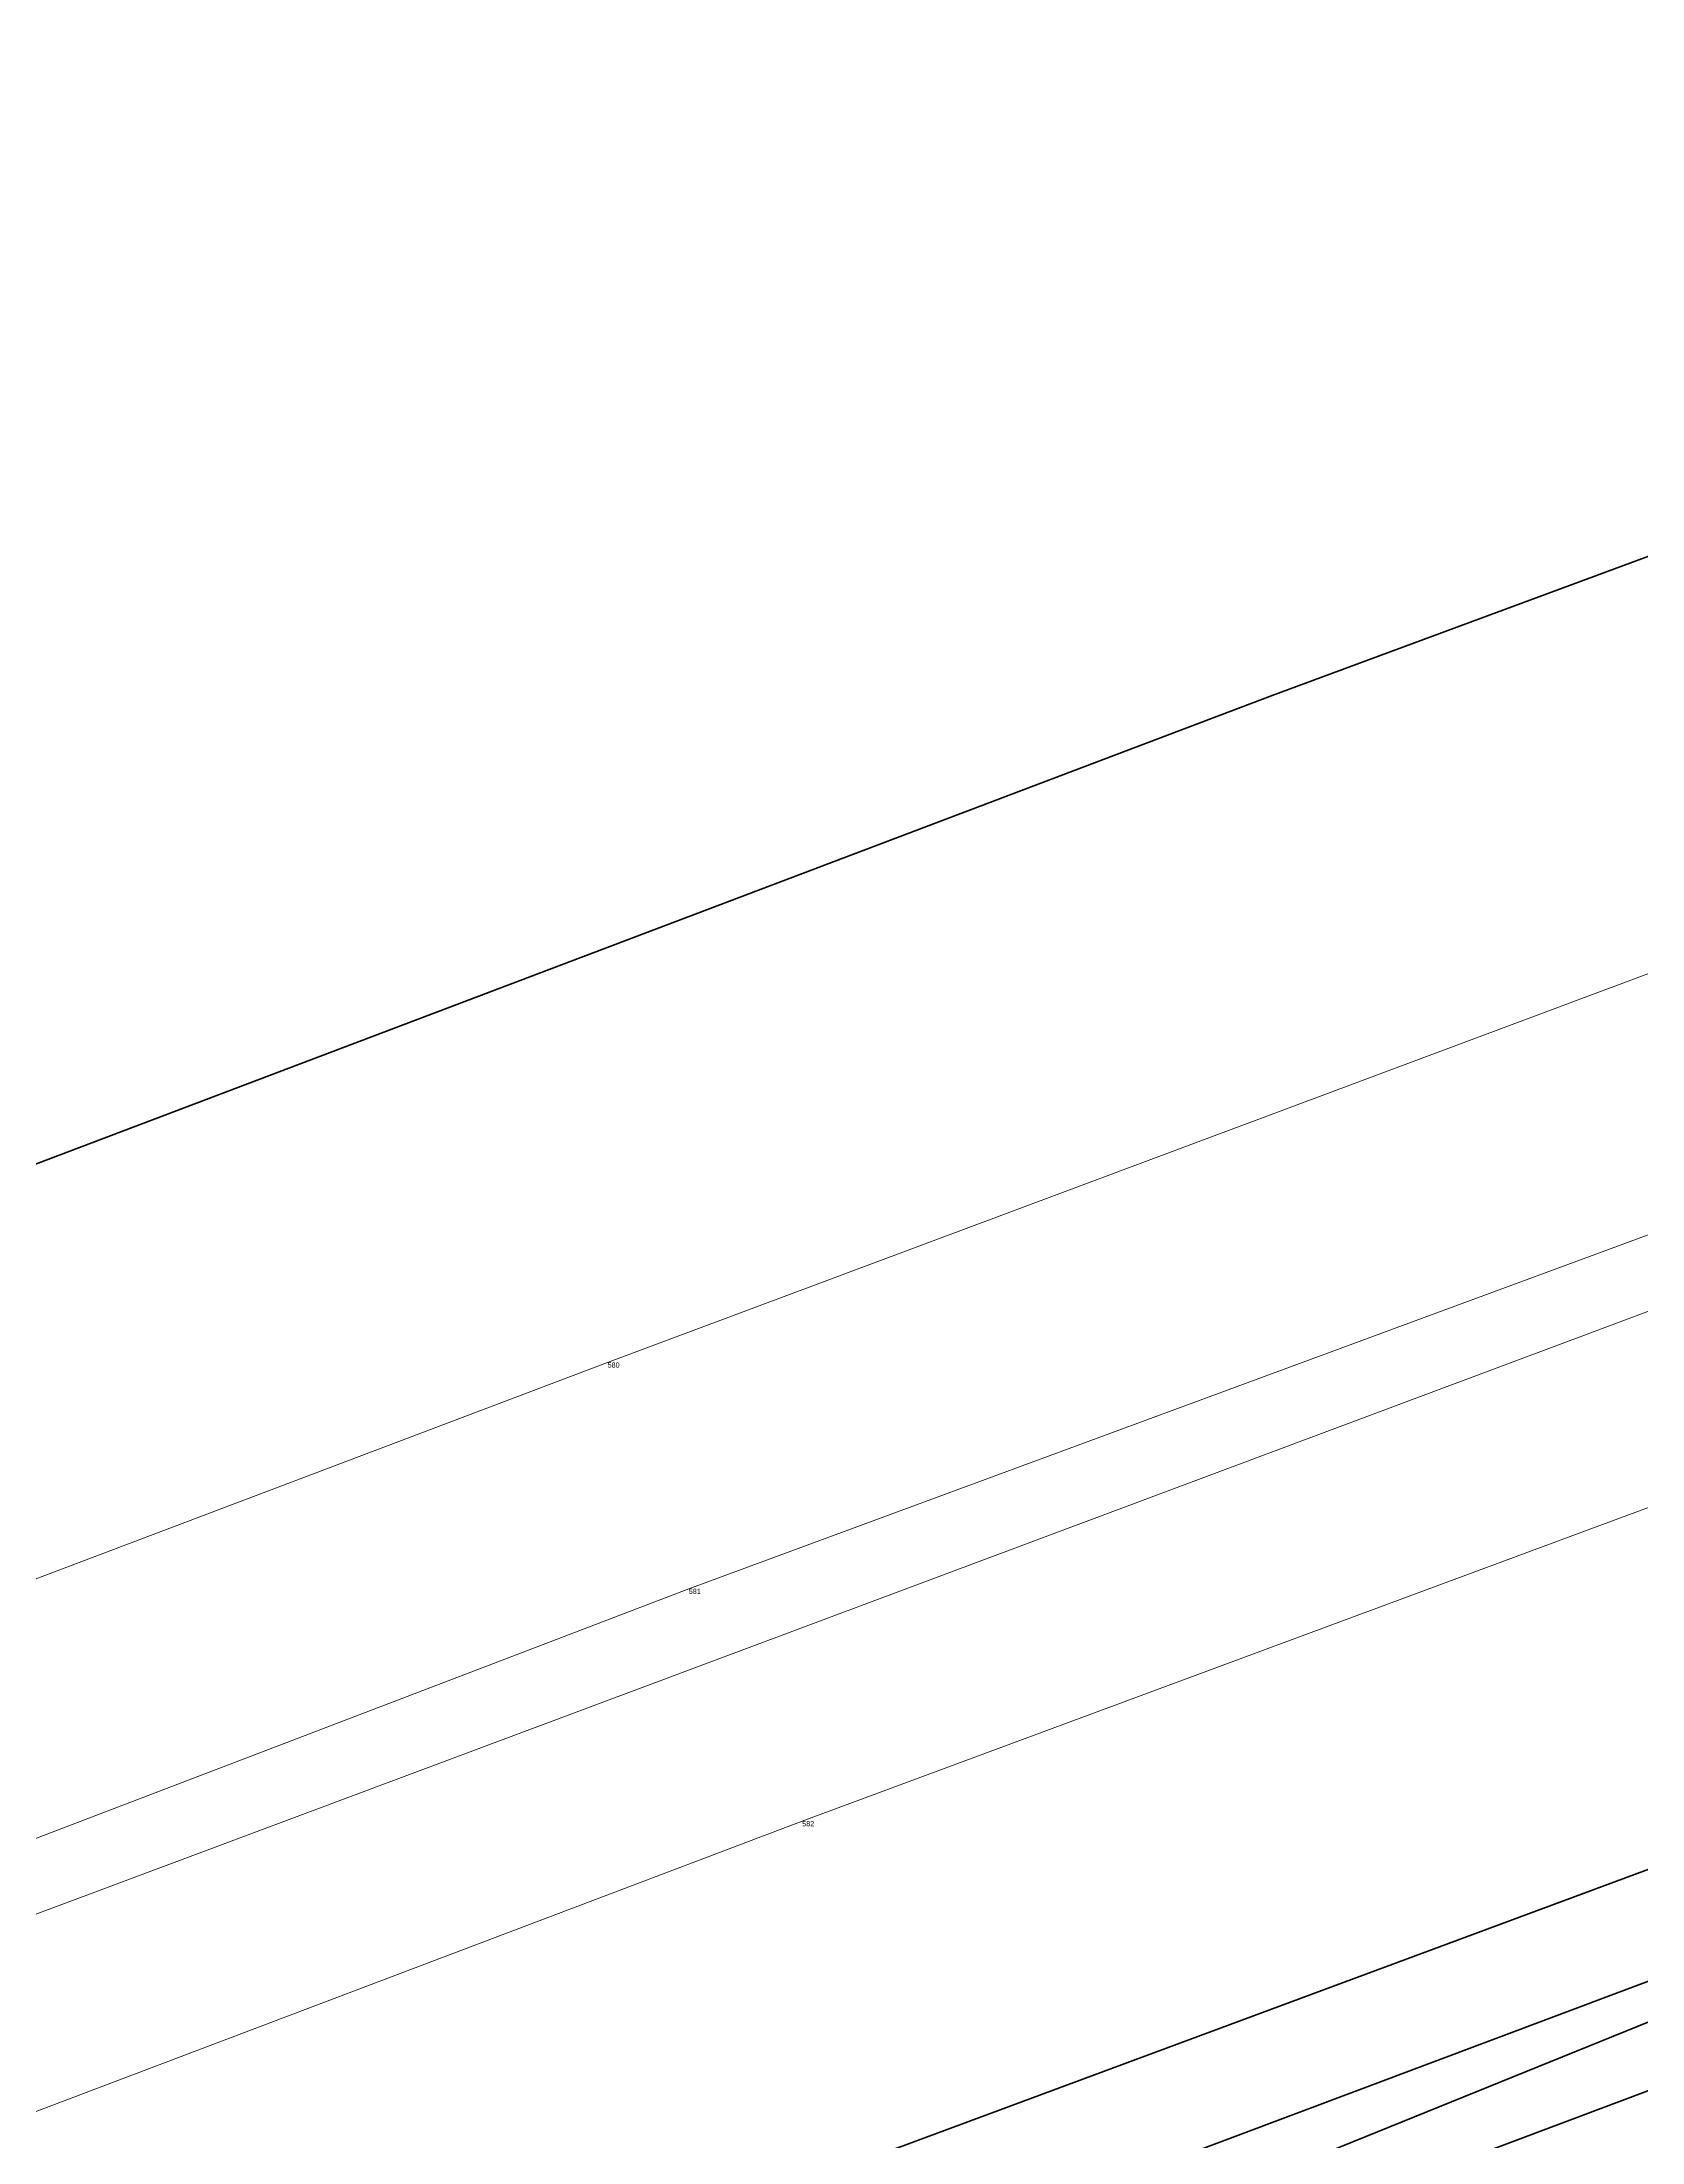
# Model space of a CAD drawing. Header units: metres. Extents: x 245225 to 248406, y 1633796 to 1637634.
# Drawn here: x 245585.8 to 245663.7, y 1637117.4 to 1637219.7 of the extents above; entities that cross this region are included whole.
import ezdxf
from ezdxf.enums import TextEntityAlignment as Align

# ---------------------------------------------------------------- set-up
doc = ezdxf.new("R2010")
doc.units = ezdxf.units.M
doc.header["$MEASUREMENT"] = 0
doc.layers.add('A_revoir_niveau_0', color=7, linetype='Continuous')
doc.layers.add('limites_sections', color=7, linetype='Continuous')
for name, color, linetype, lineweight in [('Emprise', 1, 'Continuous', 30), ('Toponymie', 7, 'Continuous', 30), ('Tracé KMS3', 7, 'Continuous', 0)]:
    doc.layers.add(name, color=color, linetype=linetype, lineweight=lineweight)
doc.layers.add('LIMITES_PARCELLES', color=7, linetype='Continuous', lineweight=0, true_color=0xffffff)
doc.styles.add('Style-Arial', font='arial.ttf')

msp = doc.modelspace()

# ---------------------------------------------------------------- linework, layer by layer
at = {"layer": 'A_revoir_niveau_0', "color": 7, "linetype": 'Continuous', "lineweight": 13, "flags": 128}
for points in [[(246280.422, 1637419.696), (246188.953, 1637381.672), (246140.842, 1637361.814), (246050.359, 1637324.045), (245956.724, 1637285.061), (245888.911, 1637257.199), (245818.867, 1637231.382), (245769.228, 1637213.065), (245701.559, 1637188.314), (245613.345, 1637155.349), (245512.804, 1637117.302)], [(245408.833261, 1637064.596399), (245617.302, 1637144.32), (245705.148, 1637176.756), (245773.663, 1637201.739), (245822.183, 1637219.59), (245892.562, 1637245.511), (245961.684, 1637274.3), (246054.236, 1637312.609), (246146.466, 1637350.878), (246192.693, 1637370.169), (246284.944, 1637408.447)], [(245521.985, 1637094.792), (245622.827, 1637133), (245708.221, 1637164.652), (245778.161, 1637190.411), (245825.955, 1637207.935), (245896.372, 1637233.878), (245966.622, 1637262.874), (246058.697, 1637301.212), (246152.638, 1637340.006), (246197.655, 1637359.097), (246289.647, 1637397.036)]]:
    msp.add_lwpolyline(points, dxfattribs=at)
at = {"layer": 'Emprise', "color": 6, "lineweight": 53, "flags": 128}
for points in [[(245362.141159, 1637080.356279), (245645.720598, 1637187.855917), (245764.440644, 1637231.789652), (245846.022215, 1637262.062927), (245926.871691, 1637293.673412), (245987.02794, 1637318.254066), (246628.867038, 1637585.467352)], [(246654.91678, 1637532.212975), (246503.560804, 1637468.452964), (246339.308489, 1637399.226337), (246174.772275, 1637330.677176), (246009.954973, 1637262.806665), (245959.032933, 1637241.979597), (245949.066174, 1637237.926563), (245901.731898, 1637219.095855), (245867.529774, 1637206.046117), (245837.947546, 1637195.052559), (245785.257592, 1637175.516616), (245666.840907, 1637131.695147), (245404.597902, 1637034.355467), (245407.132846, 1637027.526068), (245386.779172, 1637020.133266)]]:
    msp.add_lwpolyline(points, dxfattribs=at)
at = {"layer": 'limites_parcelles', "color": 1, "linetype": 'Continuous', "lineweight": 40, "flags": 128}
msp.add_lwpolyline([(246242.36, 1637357.731), (246325.071, 1637170.444), (245511.13, 1636788.23), (245429.275, 1637028.013), (246242.360078, 1637357.730823)], close=True, dxfattribs=at)
at = {"layer": 'limites_parcelles', "color": 7, "lineweight": 0}
msp.add_3dface([(245608.960947, 1637092.26924), (245711.878548, 1637131.101796), (245722.469245, 1637103.033359), (245619.551644, 1637064.200803)], dxfattribs=at)
at = {"layer": 'limites_sections', "lineweight": 13, "flags": 128}
msp.add_lwpolyline([(245897.722, 1636971.857), (245799.571, 1636923.569), (245677.175, 1636862.609), (245560.123, 1636802.218), (245496.981, 1636773.187), (245385.738, 1637053.755), (245806.576, 1637211.153), (245897.722, 1636971.857)], close=True, dxfattribs=at)
at = {"layer": 'Tracé KMS3', "color": 3, "lineweight": 53, "elevation": -8.86245, "flags": 128}
for points in [[(246165.946757, 1637326.984723), (246161.633642, 1637325.194711), (246003.831576, 1637261.05847), (245980.661777, 1637251.642552), (245827.036769, 1637189.204426), (245748.884173, 1637157.722395), (245725.835123, 1637148.370881), (245702.480787, 1637139.653054), (245488.717744, 1637059.330274), (245421.572668, 1637033.918839), (245418.191968, 1637032.639981)], [(245820.358158, 1637181.123467), (245797.159247, 1637171.778503), (245773.961198, 1637162.433483), (245750.758196, 1637153.086871), (245727.649662, 1637143.711224), (245704.234436, 1637134.970667), (245680.819875, 1637126.172329), (245657.407921, 1637117.375346), (245633.995921, 1637108.578346), (245610.583921, 1637099.781346), (245587.171921, 1637090.984346), (245563.760875, 1637082.187329), (245540.348921, 1637073.390346), (245516.936921, 1637064.593346), (245493.524799, 1637055.7953), (245490.481994, 1637054.651871), (245470.124169, 1637046.947423), (245446.733212, 1637038.095439), (245423.34209, 1637029.242393), (245419.545041, 1637027.806038)]]:
    msp.add_lwpolyline(points, dxfattribs=at)

# ---------------------------------------------------------------- texts
at = {"layer": 'toponymie', "color": 7, "linetype": 'Continuous', "lineweight": 13, "style": 'Style-Arial'}
for s, p in [('580', (245613.345, 1637155.349)), ('580', (245613.345, 1637155.349)), ('580', (245613.345, 1637155.349)), ('581', (245617.302, 1637144.32)), ('581', (245617.302, 1637144.32)), ('581', (245617.302, 1637144.32)), ('582', (245622.827, 1637133)), ('582', (245622.827, 1637133)), ('582', (245622.827, 1637133))]:
    msp.add_text(s, height=0.25, dxfattribs=at).set_placement(p, align=Align.TOP_LEFT)

doc.saveas('drawing.dxf')
